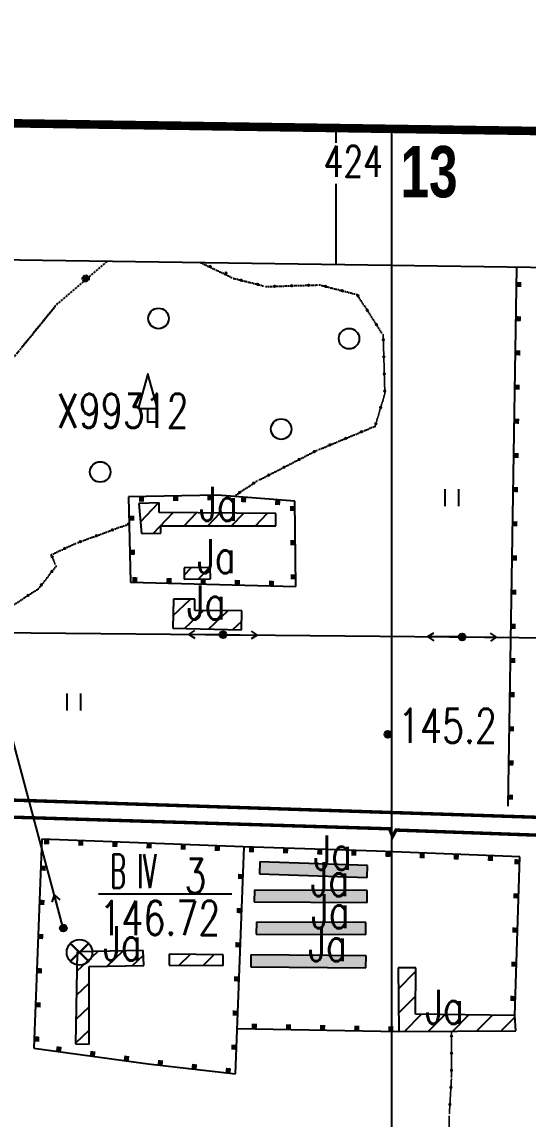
# Model space of a CAD drawing. Extents: x 408766 to 414302, y 5156573 to 5161925.
# Drawn here: x 412783 to 413080, y 5161057 to 5161699 of the extents above; entities that cross this region are included whole.
import ezdxf

# ---------------------------------------------------------------- set-up
doc = ezdxf.new("R2010")
doc.units = 0
doc.header["$LTSCALE"] = 1000
for name, pattern in [('0001', [0.5, 0.5, 0]), ('4222', [0.5, 0.5, 0]), ('5130', [1, 1, 0]), ('5320', [0.0018, 0.0013, -0.0005]), ('5400', [1, 1, 0]), ('9100', [0.001, 0, -0.001]), ('9995', [0.001, 0, -0.001])]:
    doc.linetypes.add(name, pattern=pattern)
doc.layers.get('0').update_dxf_attribs({"linetype": 'CONTINUOUS'})
for name, color, linetype in [('0001', 1, 'CONTINUOUS'), ('0001ADD', 1, 'CONTINUOUS'), ('0001BAK', 1, 'CONTINUOUS'), ('0002', 2, 'CONTINUOUS'), ('0002ADD', 2, 'CONTINUOUS'), ('0003ADD', 3, 'CONTINUOUS'), ('0003BAK', 3, 'CONTINUOUS'), ('0005ADD', 5, 'CONTINUOUS'), ('0005BAK', 5, 'CONTINUOUS'), ('0007', 7, 'CONTINUOUS'), ('0010', 10, 'CONTINUOUS'), ('0010ADD', 10, 'CONTINUOUS'), ('0011ADD', 11, 'CONTINUOUS'), ('0011BAK', 11, 'CONTINUOUS'), ('0012', 12, 'CONTINUOUS'), ('0013', 13, 'CONTINUOUS'), ('0014', 151, 'CONTINUOUS'), ('0015', 15, 'CONTINUOUS'), ('0017', 85, 'CONTINUOUS'), ('0018', 7, 'CONTINUOUS')]:
    doc.layers.add(name, color=color, linetype=linetype)
doc.styles.add('CDXT', font='hbold.shx', dxfattribs={"width": 0.75, "height": 20, "bigfont": 'cdxt.shx'})
doc.styles.add('SIMPLEX', font='simplex.shx', dxfattribs={"width": 0.75, "height": 20})

# ---------------------------------------------------------------- blocks, each defined once
blk = doc.blocks.new('1740')
for p, q in [((0.0005231789321881345, 0.0005373210678118655), (-0.0005373210678118655, -0.0005231789321881345)), ((-0.0005373210678118655, 0.0005231789321881345), (0.0005231789321881345, -0.0005373210678118655)), ((0.00053025, 0.00053025), (-0.00053025, -0.00053025)), ((-0.00053025, 0.00053025), (0.00053025, -0.00053025)), ((0.00053025, 0.00053025), (-0.00053025, -0.00053025)), ((-0.0005231789321881345, 0.0005373210678118655), (0.0005373210678118655, -0.0005231789321881345)), ((0.0005373210678118655, 0.0005231789321881345), (-0.0005231789321881345, -0.0005373210678118655))]:
    blk.add_line(p, q)
blk.add_circle((0, 0), 0.00075)
at = {"color": 0, "flags": 1}
blk.add_attdef('1740', (0, 0), '', height=1e-08, dxfattribs=at)
blk = doc.blocks.new('8140')
for radius in [0.0002, 0.0001408438795997714, 8.315594389635764e-05, 3.012139848380626e-05]:
    blk.add_circle((0, 0), radius)
at = {"flags": 1}
blk.add_attdef('8140', (0, 0), '', height=1e-07, dxfattribs=at)
blk = doc.blocks.new('5130')
blk.add_hatch(color=256).paths.add_polyline_path([(0.0002, 0, 1), (-0.0002, 0, 1)])
for points in [[(0, 0), (0.002, 0)], [(0.00163791951807736, 0.0002329556220974421), (0.002, 0), (0.001658335508446954, -0.0002290562335962028)]]:
    blk.add_lwpolyline(points)
blk.add_circle((0, 0), 0.0002)
at = {"flags": 1}
blk.add_attdef('5130', (0, 0), '', height=1e-06, dxfattribs=at)
blk = doc.blocks.new('5131')
for points in [[(-0.00163791951807736, -0.0002329556220974419), (-0.002, 2.449212707644754e-19), (-0.001658335508446954, 0.000229056233596203)], [(0, 0), (-0.002, 2.449212707644754e-19)]]:
    blk.add_lwpolyline(points)
at = {"flags": 1}
blk.add_attdef('5131', (0, 0), '', height=1e-10, dxfattribs=at)
blk = doc.blocks.new('9310')
blk.add_circle((0, 0), 0.0006)
blk = doc.blocks.new('9312')
blk.add_lwpolyline([(0.0004554185088258238, -2.541098841762901e-20), (0.0004554185088258238, -2.541098841762901e-20), (0, -2.541098841762901e-20), (3.213081706780947e-06, 0.0008023443935264369), (0.0005657125154393727, 0.0008023443935264369), (6.789516506250956e-06, 0.002829103978519561), (-0.0005592863520374523, 0.0008023443935264369), (3.213081706780947e-06, 0.0008023443935264369)])
blk = doc.blocks.new('9100')
blk.add_hatch(color=256).paths.add_polyline_path([(0.0001, 0, 1), (-0.0001, 0, 1)])
blk = doc.blocks.new('9420')
for points in [[(-0.0004, -0.0005), (-0.0004, 0.0005)], [(0.0004, -0.0005), (0.0004, 0.0005)]]:
    blk.add_lwpolyline(points)

msp = doc.modelspace()

# ---------------------------------------------------------------- hatches: boundary and pattern name
at = {"layer": '0001ADD', "linetype": '0001'}
h = msp.add_hatch(dxfattribs=at)
h.set_pattern_fill('U', color=256, scale=10, angle=46.02180938478558, style=0, pattern_type=0)
h.set_pattern_definition([(46.02180938478558, (0, 0), (-7.196041668523223, 6.943845066307104), [])])
h.paths.add_polyline_path([(412853.4158468161, 5161399.413146041), (412864.5737081414, 5161399.612155745), (412864.5737081414, 5161403.99035711), (412931.9193583201, 5161403.99035711), (412931.9193583201, 5161411.154694322), (412863.7767225716, 5161411.751723431), (412863.7767225716, 5161417.323983016), (412851.8218756765, 5161416.925963609)])
h = msp.add_hatch(dxfattribs=at)
h.set_pattern_fill('U', color=256, scale=10, angle=43.74048622226619, style=0, pattern_type=0)
h.set_pattern_definition([(43.74048622226619, (0, 0), (-6.913931000646341, 7.224787755934528), [])])
h.paths.add_polyline_path([(412871.6171364778, 5161343.955630146), (412911.9669091507, 5161343.0684875), (412912.0937958923, 5161354.094387687), (412884.5595207743, 5161354.474588219), (412884.5595207743, 5161360.938045697), (412871.9977967027, 5161361.064775174)])
for points in [[(412922.457078885, 5161200.275018609), (412985.4807880019, 5161198.161085247), (412985.7154934218, 5161205.157149381), (412922.6917843049, 5161207.271082743)], [(412919.3999720612, 5161183.8332824), (412985.4807880019, 5161183.598392845), (412985.5057141929, 5161190.598348466), (412919.4248982522, 5161190.833238021)], [(412920.5757807537, 5161165.042723275), (412984.7752985632, 5161164.80783372), (412984.800953882, 5161171.807786706), (412920.6014360726, 5161172.042676261)], [(412917.2899019282, 5161145.952620651), (412984.7817178625, 5161145.247976197), (412984.8548412654, 5161152.247594256), (412917.3630253311, 5161152.95223871)]]:
    msp.add_hatch(color=256, dxfattribs=at).paths.add_polyline_path(points)
h = msp.add_hatch(dxfattribs=at)
h.set_pattern_fill('U', color=256, scale=10, angle=43.36536356332193, style=0, pattern_type=0)
h.set_pattern_definition([(43.36536356332193, (0, 0), (-6.866481564658446, 7.269898962310666), [])])
h.paths.add_polyline_path([(412814.7992849523, 5161100.866585018), (412822.6411769866, 5161100.642795944), (412822.6411769866, 5161146.071360686), (412854.6808710991, 5161146.742727909), (412854.2327659994, 5161155.47038076), (412815.6954951517, 5161154.575236567)])
h = msp.add_hatch(dxfattribs=at)
h.set_pattern_fill('U', color=256, scale=10, angle=44.47966978201364, style=0, pattern_type=0)
h.set_pattern_definition([(44.47966978201364, (0, 0), (-7.006561380657152, 7.134991073511147), [])])
h.paths.add_polyline_path([(412869.5329458287, 5161146.918576791), (412901.0893631719, 5161146.631986704), (412901.1471824039, 5161152.994026446), (412869.5907650608, 5161153.280616533)])
h = msp.add_hatch(dxfattribs=at)
h.set_pattern_fill('U', color=256, scale=10, angle=45.37160932703926, style=0, pattern_type=0)
h.set_pattern_definition([(45.37160932703926, (0, 0), (-7.116780342281922, 7.025057833193234), [])])
h.paths.add_polyline_path([(413004.0344211768, 5161108.039323247), (413072.4898710691, 5161108.483318252), (413072.0453557092, 5161117.363000474), (413013.8137802111, 5161118.250966275), (413014.0360273331, 5161145.334020051), (413003.5899058169, 5161145.334020051)])
at = {"layer": '0005ADD', "linetype": '5320'}
h = msp.add_hatch(color=256, dxfattribs=at)
edge = h.paths.add_edge_path()
edge.add_arc((412820.6773067717, 5161548.689535503), 1.9, 0, 360)

# ---------------------------------------------------------------- linework, layer by layer
at = {"layer": '0001', "linetype": '0001'}
for points in [[(412853.4158468161, 5161399.413146041), (412864.5737081414, 5161399.612155745), (412864.5737081414, 5161403.99035711), (412931.9193583201, 5161403.99035711), (412931.9193583201, 5161411.154694322), (412863.7767225716, 5161411.751723431), (412863.7767225716, 5161417.323983016), (412851.8218756765, 5161416.925963609)], [(412878.3361579226, 5161372.719589601), (412893.6660570016, 5161372.932253986), (412893.5742252164, 5161379.554963551), (412878.2443261375, 5161379.342299167)], [(412871.6171364778, 5161343.955630146), (412911.9669091507, 5161343.0684875), (412912.0937958923, 5161354.094387687), (412884.5595207743, 5161354.474588219), (412884.5595207743, 5161360.938045697), (412871.9977967027, 5161361.064775174)], [(412922.457078885, 5161200.275018609), (412985.4807880019, 5161198.161085247), (412985.7154934218, 5161205.157149381), (412922.6917843049, 5161207.271082743)], [(412919.3999720612, 5161183.8332824), (412985.4807880019, 5161183.598392845), (412985.5057141929, 5161190.598348466), (412919.4248982522, 5161190.833238021)], [(412920.5757807537, 5161165.042723275), (412984.7752985632, 5161164.80783372), (412984.800953882, 5161171.807786706), (412920.6014360726, 5161172.042676261)], [(412814.7992849523, 5161100.866585018), (412822.6411769866, 5161100.642795944), (412822.6411769866, 5161146.071360686), (412854.6808710991, 5161146.742727909), (412854.2327659994, 5161155.47038076), (412815.6954951517, 5161154.575236567)], [(412869.5329458287, 5161146.918576791), (412901.0893631719, 5161146.631986704), (412901.1471824039, 5161152.994026446), (412869.5907650608, 5161153.280616533)], [(412917.2899019282, 5161145.952620651), (412984.7817178625, 5161145.247976197), (412984.8548412654, 5161152.247594256), (412917.3630253311, 5161152.95223871)], [(413004.0344211768, 5161108.039323247), (413072.4898710691, 5161108.483318252), (413072.0453557092, 5161117.363000474), (413013.8137802111, 5161118.250966275), (413014.0360273331, 5161145.334020051), (413003.5899058169, 5161145.334020051)]]:
    msp.add_lwpolyline(points, close=True, dxfattribs=at)
at = {"layer": '0001ADD', "linetype": '0001'}
for p, q in [((412878.3029562267, 5161375.114024042), (412882.4725741384, 5161379.400955637)), ((412886.6709464372, 5161372.83521415), (412893.2017817335, 5161379.549796821))]:
    msp.add_line(p, q, dxfattribs=at)
at = {"layer": '0001BAK', "linetype": '9995'}
for points in [[(412888.2481523225, 5161557.837069911), (412907.3967757601, 5161548.711642049), (412926.4177438408, 5161543.962291201), (412957.8027859246, 5161544.912318271), (412979.6770018522, 5161539.212548104), (412994.8943237024, 5161515.464617117), (412995.8454063181, 5161481.267565117), (412990.1389106242, 5161462.268984978), (412955.9006206935, 5161448.020147936), (412920.7119323791, 5161429.971594867), (412907.3005932279, 5161421.175711836)], [(412846.1565780237, 5161405.130663851), (412814.7756978712, 5161393.672088247), (412800.5094586366, 5161387.02268326), (412803.3627064836, 5161380.373278274), (412792.9014819437, 5161367.074468302), (412776.7330774779, 5161356.625347287), (412752.956696319, 5161339.526821287), (412732.9846456228, 5161339.526821287), (412717.7680080048, 5161339.526821287), (412714.9147601578, 5161311.978782024), (412699.6974383076, 5161249.28405594)]]:
    msp.add_lwpolyline(points, dxfattribs=at)
at = {"layer": '0002', "linetype": '5130'}
msp.add_lwpolyline([(412807.5558236482, 5161168.520139419), (412761.0970530084, 5161341.534962789), (413503.2275987216, 5161334.514169196)], dxfattribs=at)
at = {"layer": '0003ADD', "linetype": '4222', "const_width": 2}
for points in [[(412464.793717226, 5161303.768407054), (412468.595042, 5161302.51571), (412584.472076, 5161273.22908), (412701.760442, 5161248.980293), (412731.458038, 5161244.96997), (413147.800522, 5161231.325128), (413255.471545, 5161225.750735), (413441.8846724562, 5161222.250718242)], [(412462.4098348684, 5161295.359116946), (412467.708658, 5161293.656433), (412643.416086, 5161249.356561), (412705.907971, 5161238.710317), (412753.351489, 5161234.199634), (412998.607918, 5161226.649073), (413000.382692, 5161222.15733), (413002.392541, 5161225.907823), (413318.578417, 5161214.453752), (413394.0342789082, 5161213.598830246), (413438.4372502193, 5161212.442455196)]]:
    msp.add_lwpolyline(points, dxfattribs=at)
at = {"layer": '0003BAK', "linetype": '4222'}
for points in [[(412027.6345161885, 5161570.4541043), (412005.706448, 5161464.081403), (412010.416691, 5161451.255456), (412026.97098, 5161431.114043), (412071.138669, 5161422.886058999), (412175.030399, 5161395.837277), (412312.749697, 5161353.873333001), (412468.595042, 5161302.51571), (412584.472076, 5161273.22908), (412701.760442, 5161248.980293), (412731.458038, 5161244.96997), (413147.800522, 5161231.325128), (413255.471545, 5161225.750735), (413441.8846724562, 5161222.250718242)], [(412013.8237402934, 5161420.287953266), (412038.706962, 5161419.993775), (412139.501834, 5161395.570857), (412233.886153, 5161368.791197), (412467.708658, 5161293.656433), (412643.416086, 5161249.356561), (412705.907971, 5161238.710317), (412753.351489, 5161234.199634), (412998.607918, 5161226.649073), (413000.382692, 5161222.15733), (413002.392541, 5161225.907823), (413318.578417, 5161214.453752), (413394.0342789082, 5161213.598830246), (413438.4372502193, 5161212.442455196)]]:
    msp.add_lwpolyline(points, dxfattribs=at)
at = {"layer": '0005ADD', "linetype": '5320'}
for points in [[(412833.0199288593, 5161558.646743806), (412809.6880805744, 5161538.716389365)], [(412802.3757494516, 5161531.711054796), (412783.4239794934, 5161508.455293887)]]:
    msp.add_lwpolyline(points, dxfattribs=at)
msp.add_circle((412820.6773067717, 5161548.689535503), 1.9, dxfattribs=at)
at = {"layer": '0005BAK', "linetype": '5320'}
msp.add_lwpolyline([(412833.0199288593, 5161558.646743806), (412804.411338336, 5161534.208930641), (412780.9663046804, 5161505.439475419), (412745.4638209218, 5161464.62697948), (412700.5833321473, 5161407.088044825), (412669.1000054617, 5161362.930261143), (412636.1475249988, 5161309.597367512), (412593.2765936447, 5161246.036924604), (412551.0755499577, 5161185.821757334), (412500.6118333909, 5161107.679253683), (412449.032763572, 5161032.075770058), (412375.801418354, 5160919.892160357), (412330.2510841448, 5160850.310184984), (412223.5300644705, 5160683.226274452), (412155.7029034965, 5160574.925448165), (412079.3390669203, 5160459.847578856), (412051.6634827534, 5160428.529697858), (412036.9266086789, 5160415.817602013), (412012.8117084725, 5160381.026626432), (411949.1752096665, 5160278.660840862)], dxfattribs=at)
at = {"layer": '0010', "linetype": '5400'}
for points in [[(413072.9812039806, 5161555.128789252), (413067.7660480858, 5161239.857515952)], [(412943.1765498556, 5161418.292593746), (412897.8859649904, 5161421.932304483), (412845.8278127295, 5161420.892394046), (412846.8689850658, 5161370.97630576), (412943.6971465817, 5161368.376505459), (412943.1765498556, 5161418.292593746)], [(413072.0453557092, 5161117.363000474), (413074.8190209066, 5161210.194889686), (412990.9203206242, 5161213.468260358), (412912.9207452307, 5161216.086969001), (412794.9381841011, 5161220.669687943), (412790.3499688153, 5161098.245443227), (412857.2067597903, 5161089.079981135), (412908.332529945, 5161083.187913925), (412913.5315628599, 5161216.066461795)], [(412909.374896908, 5161109.829062511), (413004.0344211768, 5161108.039323247)]]:
    msp.add_lwpolyline(points, dxfattribs=at)
at = {"layer": '0010ADD', "linetype": '5400', "const_width": 3}
for points in [[(413072.8158085587, 5161545.130157127), (413075.815397882, 5161545.080519523)], [(413072.4850177149, 5161525.132892879), (413075.4846070381, 5161525.083255274)], [(413072.1542268711, 5161505.13562863), (413075.1538161943, 5161505.085991026)], [(413071.8234360273, 5161485.138364382), (413074.8230253505, 5161485.088726778)], [(413071.4926451835, 5161465.141100134), (413074.4922345067, 5161465.091462529)], [(413071.1618543396, 5161445.143835885), (413074.1614436629, 5161445.094198281)], [(413070.8310634958, 5161425.146571637), (413073.8306528191, 5161425.096934033)], [(412853.3314530509, 5161421.042286302), (412853.391349936, 5161418.042884301)], [(412873.3274638637, 5161421.44172538), (412873.3873607487, 5161418.442323379)], [(412893.3234746764, 5161421.841164458), (412893.3833715615, 5161418.841762457)], [(412913.2729575596, 5161420.695751627), (412913.0326228522, 5161417.705393918)], [(412933.2086857569, 5161419.093646374), (412932.9683510495, 5161416.103288664)], [(412943.2204965216, 5161414.078879845), (412940.2206594702, 5161414.047612214)], [(412846.0883795479, 5161408.400248553), (412849.087727544, 5161408.462791325)], [(413070.500272652, 5161405.149307389), (413073.4998619753, 5161405.099669784)], [(412943.4290739293, 5161394.079967489), (412940.4292368779, 5161394.048699857)], [(412846.5054578694, 5161388.404597883), (412849.5048058655, 5161388.467140655)], [(413070.1694818082, 5161385.15204314), (413073.1690711314, 5161385.102405536)], [(412849.4359769383, 5161370.907382978), (412849.5165157833, 5161373.906301699)], [(412869.4287718074, 5161370.370583835), (412869.5093106524, 5161373.369502556)], [(412889.4215666766, 5161369.833784692), (412889.5021055216, 5161372.832703413)], [(412909.4143615458, 5161369.296985549), (412909.4949003907, 5161372.295904269)], [(412929.4071564149, 5161368.760186406), (412929.4876952599, 5161371.759105126)], [(412943.6376513371, 5161374.081055132), (412940.6378142856, 5161374.0497875)], [(413069.8386909644, 5161365.154778892), (413072.8382802876, 5161365.105141288)], [(413069.5079001206, 5161345.157514644), (413072.5074894438, 5161345.107877039)], [(413069.1771092768, 5161325.160250396), (413072.1766986, 5161325.110612791)], [(413068.8463184329, 5161305.162986147), (413071.8459077562, 5161305.113348543)], [(413068.5155275891, 5161285.165721899), (413071.5151169124, 5161285.116084294)], [(413068.1847367453, 5161265.168457651), (413071.1843260686, 5161265.118820046)], [(413067.8539459015, 5161245.171193402), (413070.8535352247, 5161245.121555798)], [(412797.8868611338, 5161220.555154422), (412797.7704029474, 5161217.557415693)], [(412817.8717909093, 5161219.778892953), (412817.7553327229, 5161216.781154224)], [(412837.8567206848, 5161219.002631484), (412837.7402624984, 5161216.004892754)], [(412857.8416504603, 5161218.226370015), (412857.7251922739, 5161215.228631286)], [(412877.8265802358, 5161217.450108546), (412877.7101220494, 5161214.452369817)], [(412897.8115100113, 5161216.673847076), (412897.6950518249, 5161213.676108347)], [(412917.797368827, 5161215.923244311), (412917.6966864623, 5161212.924934276)], [(412937.7861066349, 5161215.252155011), (412937.6854242702, 5161212.253844976)], [(412957.7748444427, 5161214.58106571), (412957.674162078, 5161211.582755676)], [(412977.7635822506, 5161213.90997641), (412977.6628998859, 5161210.911666376)], [(412997.7509724604, 5161213.201757357), (412997.6339952307, 5161210.204038837)], [(413017.7357675302, 5161212.422035599), (413017.6187903005, 5161209.424317079)], [(413037.7205625999, 5161211.642313842), (413037.6035853702, 5161208.644595321)], [(413057.7053576697, 5161210.862592083), (413057.58838044, 5161207.864873563)], [(413074.7332092049, 5161207.322855095), (413071.7345479511, 5161207.412469184)], [(412794.299666304, 5161203.632549497), (412797.2975609098, 5161203.520175423)], [(412912.8517722498, 5161198.692155727), (412909.8540666483, 5161198.809463557)], [(413074.1359084281, 5161187.331776291), (413071.1372471742, 5161187.42139038)], [(412793.5506322572, 5161183.646580718), (412796.548526863, 5161183.534206645)], [(412912.0698464888, 5161178.70744677), (412909.0721408874, 5161178.824754599)], [(413073.5386076513, 5161167.340697486), (413070.5399463974, 5161167.430311575)], [(412792.8015982104, 5161163.660611941), (412795.7994928162, 5161163.548237867)], [(412911.2879207278, 5161158.722737812), (412908.2902151264, 5161158.840045642)], [(413072.9413068744, 5161147.349618681), (413069.9426456206, 5161147.439232769)], [(412792.0525641636, 5161143.674643163), (412795.0504587694, 5161143.562269089)], [(412910.5059949668, 5161138.738028855), (412907.5082893654, 5161138.855336685)], [(413072.3440060976, 5161127.358539877), (413069.3453448438, 5161127.448153965)], [(412791.3035301167, 5161123.688674385), (412794.3014247225, 5161123.576300311)], [(412909.7240692058, 5161118.753319898), (412906.7263636044, 5161118.870627727)], [(412919.3731099906, 5161109.640025067), (412919.4298402008, 5161112.639488633)], [(412939.3695361558, 5161109.261950179), (412939.426266366, 5161112.261413745)], [(412959.3659623209, 5161108.883875291), (412959.4226925311, 5161111.883338857)], [(412979.3623884861, 5161108.505800403), (412979.4191186963, 5161111.505263968)], [(412999.3588146513, 5161108.127725515), (412999.4155448615, 5161111.12718908)], [(412790.55449607, 5161103.702705607), (412793.5523906758, 5161103.590331533)], [(412804.7541495987, 5161096.270760162), (412805.1616302205, 5161099.242957924)], [(412824.568818539, 5161093.554348046), (412824.9762991609, 5161096.526545809)], [(412908.9421434448, 5161098.76861094), (412905.9444378434, 5161098.88591877)], [(412844.3834874794, 5161090.83793593), (412844.7909681013, 5161093.810133693)], [(412864.2171469489, 5161088.272058396), (412864.5606319773, 5161091.252329865)], [(412884.0856379032, 5161085.98228391), (412884.4291229317, 5161088.96255538)], [(412903.9541288576, 5161083.692509424), (412904.2976138861, 5161086.672780894)]]:
    msp.add_lwpolyline(points, dxfattribs=at)
at = {"layer": '0011BAK', "linetype": '9100'}
msp.add_lwpolyline([(413032.9885574916, 5160975.174051948), (413033.0094726981, 5160992.500996217), (413030.512025542, 5161011.208919849), (413033.0094726981, 5161033.034438505), (413033.6334923711, 5161060.472648049), (413034.8822159491, 5161081.674883049), (413034.8636179207, 5161108.239278246)], dxfattribs=at)
at = {"layer": '0012'}
for p, q in [((413000, 5160155.235824253), (413000, 5161636.207327645)), ((413854.3595041641, 5161543.673385259), (408904.099795836, 5161616.246714741))]:
    msp.add_line(p, q, dxfattribs=at)
at = {"layer": '0012', "const_width": 5}
msp.add_lwpolyline([(408833.180780254, 5156904.542961451), (408905.3037870247, 5161696.237660375), (413855.5001361833, 5161623.665259772), (413787.1739965367, 5156831.9649184), (408833.180780254, 5156904.542961451)], dxfattribs=at)
at = {"layer": '0013', "elevation": 146.72}
msp.add_lwpolyline([(412828.2258213024, 5161188.616141026), (412906.2258213024, 5161188.616141026)], dxfattribs=at)
at = {"layer": '0018', "color": 2}
for points in [[(412967.3337, 5161627.945617974), (412967.3337, 5161636.686232247)], [(412967.3337, 5161556.677635487), (412967.3337, 5161604.125990963)]]:
    msp.add_lwpolyline(points, dxfattribs=at)

# ---------------------------------------------------------------- block references
at = {"layer": '0001ADD', "linetype": '9995', "xscale": 10000, "yscale": 10000, "zscale": 10000}
for p in [(412893.5521030069, 5161555.682288726), (412902.8194150873, 5161551.833882133), (412911.7231372331, 5161547.631391641), (412921.4252688676, 5161545.208863676), (412931.2697708453, 5161544.109162344), (412941.2651926089, 5161544.411724349), (412951.2606143726, 5161544.714286353), (412961.1459852299, 5161544.041179953), (412970.8228649949, 5161541.519672861), (412980.1357121018, 5161538.496691565), (412985.5309381094, 5161530.076980387), (412990.9261641171, 5161521.657269209), (412994.9678590623, 5161512.82058548), (412995.2458698683, 5161502.824450727), (412995.5238806742, 5161492.828315974), (412995.8018914801, 5161482.832181222), (412993.4189904769, 5161473.189322658), (412990.542310637, 5161463.612020683), (412982.2011742503, 5161458.965563215), (412963.736360079, 5161451.281121946), (412972.9687671646, 5161455.123342581), (412945.6567037904, 5161442.765962949), (412954.5545630026, 5161447.329744434), (412936.7588445781, 5161438.202181465), (412927.8609853658, 5161433.63839998), (412910.7064488114, 5161423.409456505), (412919.0684457818, 5161428.893707289), (412845.6869093151, 5161404.959166609), (412826.9001609692, 5161398.099276917), (412836.2935351421, 5161401.529221763), (412817.5067867962, 5161394.669332071), (412801.0428952093, 5161385.77952599), (412808.3471498988, 5161390.675782195), (412800.8172720755, 5161377.137400068), (412794.6346142244, 5161369.277709114), (412786.8570970512, 5161363.168176291)]:
    msp.add_blockref('9100', p, dxfattribs=at)
at = {"layer": '0002ADD', "linetype": '5130', "xscale": 10000, "yscale": 10000, "zscale": 10000}
for name, p, rotation in [('5131', (412901.090788591, 5161340.210577035), 359.4579858035892), ('5130', (412901.090788591, 5161340.210577035), 359.4579858035892), ('5131', (413041.0845241736, 5161338.886191282), 359.4579858035892), ('5130', (413041.0845241736, 5161338.886191282), 359.4579858035892), ('5130', (412807.5558236482, 5161168.520139419), 105.030767949709)]:
    msp.add_blockref(name, p, dxfattribs=dict(at, rotation=rotation))
at = {"layer": '0011ADD', "linetype": '9100', "xscale": 10000, "yscale": 10000, "zscale": 10000}
for p in [(413034.865660473, 5161105.321809569), (413034.8726615824, 5161095.32181202), (413034.8796626919, 5161085.321814471), (413034.508693911, 5161075.332805291), (413033.9207542625, 5161065.350103904)]:
    msp.add_blockref('9100', p, dxfattribs=at)
at = {"layer": '0015', "linetype": '5130', "xscale": 10000, "yscale": 10000, "zscale": 10000}
for name, p in [('9310', (412863.3368527573, 5161525.289301217)), ('9310', (412974.882841611, 5161513.451710176)), ('9312', (412857.0128293801, 5161464.579418098)), ('9310', (412935.1445916602, 5161460.530696422)), ('9310', (412829.1758969701, 5161435.46284589)), ('9420', (413035.1018544525, 5161420.358748714)), ('9420', (412813.8827749839, 5161300.879704423))]:
    msp.add_blockref(name, p, dxfattribs=at)
at = {"layer": '0015', "xscale": 10000, "yscale": 10000, "zscale": 10000}
for name, p in [('8140', (412997.645942, 5161281.880179, 145.2)), ('1740', (412817.042563, 5161154.35401, 146.72))]:
    msp.add_blockref(name, p, dxfattribs=at)

# ---------------------------------------------------------------- texts
at = {"layer": '0007', "style": 'SIMPLEX', "width": 0.75}
for s, p in [('145.2', (413003.645942, 5161276.880179, 145.2)), ('146.72', (412828.7610890766, 5161164.477948492, 146.72))]:
    msp.add_text(s, height=20, dxfattribs=at).set_placement(p)
at = {"layer": '0012', "width": 0.75}
for s, height, style, p in [('424', 18, 'SIMPLEX', (412960, 5161608.207327645)), ('13', 30, 'CDXT', (413005, 5161596.207327645))]:
    msp.add_text(s, height=height, dxfattribs=dict(at, style=style)).set_placement(p)
at = {"layer": '0014', "style": 'SIMPLEX'}
for s, width, p in [('B IV ', 0.5, (412835.0448136467, 5161191.879172011)), ('3', 0.75, (412878.4883308513, 5161189.065969595, 146.72))]:
    msp.add_text(s, height=20, dxfattribs=dict(at, width=width)).set_placement(p)
at = {"layer": '0017', "linetype": '0001', "style": 'SIMPLEX', "width": 0.75}
for s, p in [('X99312', (412803.7858537798, 5161461.243069965)), ('Ja', (412887.2879130188, 5161406.776492955)), ('Ja', (412885.9551915692, 5161376.137276576)), ('Ja', (412879.9916191922, 5161349.025002864)), ('Ja', (412954.0862861534, 5161202.716083995)), ('Ja', (412952.4528431271, 5161187.215815433)), ('Ja', (412952.6883673179, 5161168.42525499)), ('Ja', (412830.9311741206, 5161149.651937456)), ('Ja', (412951.0723715968, 5161149.100107453)), ('Ja', (413019.5924798902, 5161112.479176463))]:
    msp.add_text(s, height=20, dxfattribs=at).set_placement(p)

doc.saveas('drawing.dxf')
